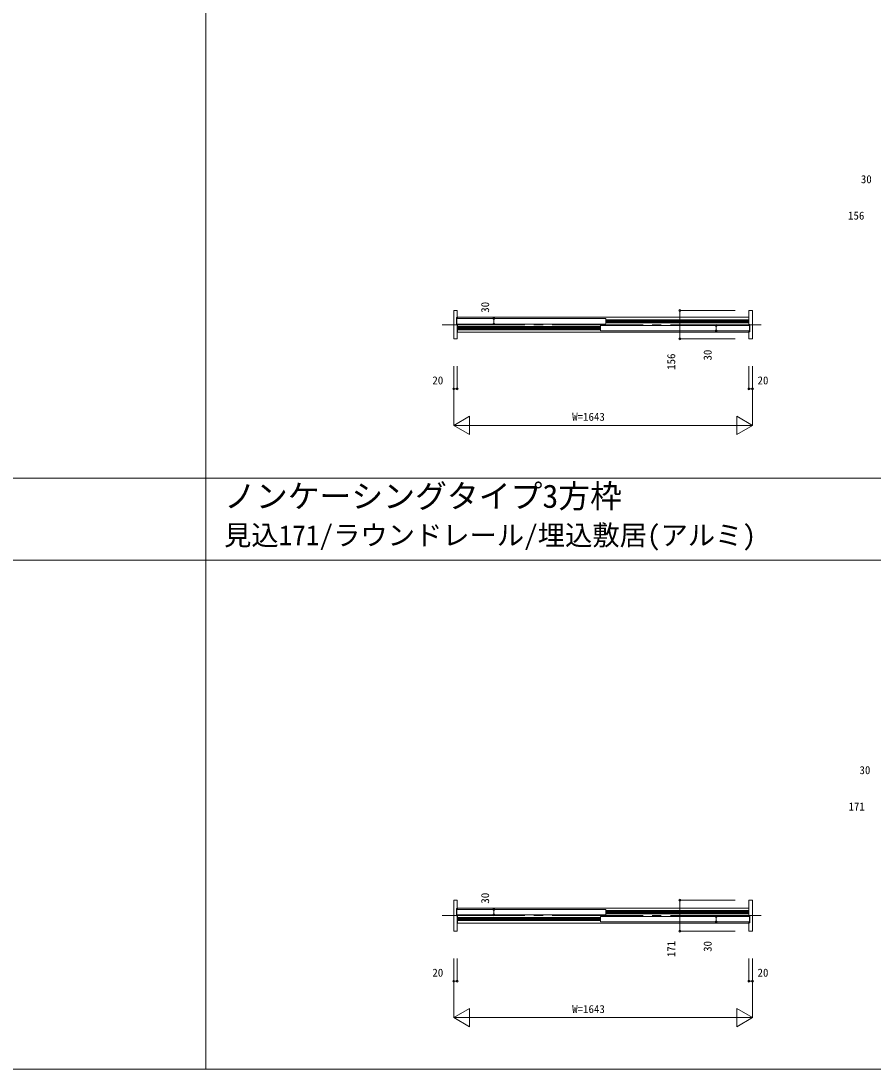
# Model space of a CAD drawing. Units: millimetres, scale not verified. Extents: x -14341 to 14341, y -10000 to 10000.
# Drawn here: x -9657 to -4973, y -10000 to -4240 of the extents above; entities that cross this region are included whole.
import ezdxf
from ezdxf.enums import TextEntityAlignment as Align

# ---------------------------------------------------------------- set-up
doc = ezdxf.new("R2010")
doc.units = ezdxf.units.MM
doc.header["$LTSCALE"] = 50
doc.linetypes.add('USER1', pattern=[13, 10, -1, 1, -1])
doc.layers.add('0-0_0', color=7, linetype='Continuous')
for name, color, linetype, lineweight in [('0-1_YKK_F1', 7, 'Continuous', 18), ('0-4_YKK_N1', 2, 'Continuous', 18), ('0-5_YKK_B1', 4, 'Continuous', 18), ('0-6_YKK_Z1', 7, 'Continuous', 18)]:
    doc.layers.add(name, color=color, linetype=linetype, lineweight=lineweight)
doc.styles.add('ＭＳ ゴシック', font='')
doc.styles.get('ＭＳ ゴシック').set_extended_font_data('MS Gothic')

msp = doc.modelspace()

# ---------------------------------------------------------------- linework, layer by layer
at = {"layer": '0-1_YKK_F1'}
for p, q in [((-8640.51, -10000), (-8640.51, 9500)), ((-14340.51, -6752.5), (14159.49, -6752.5)), ((-14340.51, -7202.5), (14159.49, -7202.5)), ((-14340.51, -10000), (14340.51, -10000))]:
    msp.add_line(p, q, dxfattribs=at)
at = {"layer": '0-4_YKK_N1'}
for p, q in [((-6035.23, -5987.5), (-6035.23, -5831.5)), ((-5730.23, -5831.5), (-6035.23, -5831.5)), ((-7058.23, -5875.5), (-7058.23, -5905.5)), ((-5835.23, -5943.5), (-5835.23, -5913.5)), ((-5730.23, -5987.5), (-6035.23, -5987.5)), ((-7278.23, -6137.5), (-7278.23, -6462.5)), ((-7258.23, -6137.5), (-7258.23, -6262.5)), ((-5655.23, -6137.5), (-5655.23, -6262.5)), ((-5635.23, -6137.5), (-5635.23, -6462.5)), ((-7278.23, -6262.5), (-7258.23, -6262.5)), ((-5635.23, -6262.5), (-5655.23, -6262.5)), ((-7278.23, -6462.5), (-7191.62, -6412.5)), ((-7191.62, -6412.5), (-7191.62, -6512.5)), ((-5721.83, -6412.5), (-5721.83, -6512.5)), ((-5721.83, -6412.5), (-5635.23, -6462.5)), ((-7278.23, -6462.5), (-5635.23, -6462.5)), ((-7278.23, -6462.5), (-7191.62, -6512.5)), ((-5721.83, -6512.5), (-5635.23, -6462.5)), ((-6035.23, -9242.5), (-6035.23, -9071.5)), ((-5730.23, -9071.5), (-6035.23, -9071.5)), ((-7058.23, -9123), (-7058.23, -9153)), ((-5835.23, -9191), (-5835.23, -9161)), ((-5730.23, -9242.5), (-6035.23, -9242.5)), ((-7278.23, -9392.5), (-7278.23, -9717.5)), ((-7258.23, -9392.5), (-7258.23, -9517.5)), ((-5655.23, -9392.5), (-5655.23, -9517.5)), ((-5635.23, -9392.5), (-5635.23, -9717.5)), ((-7278.23, -9517.5), (-7258.23, -9517.5)), ((-5635.23, -9517.5), (-5655.23, -9517.5)), ((-7278.23, -9717.5), (-7191.62, -9667.5)), ((-7191.62, -9667.5), (-7191.62, -9767.5)), ((-5721.83, -9667.5), (-5721.83, -9767.5)), ((-5721.83, -9667.5), (-5635.23, -9717.5)), ((-7278.23, -9717.5), (-5635.23, -9717.5)), ((-7278.23, -9717.5), (-7191.62, -9767.5)), ((-5721.83, -9767.5), (-5635.23, -9717.5))]:
    msp.add_line(p, q, dxfattribs=at)
for centre in [(-7058.23, -5875.5), (-6035.23, -5831.5), (-7058.23, -5905.5), (-5835.23, -5913.5), (-6035.23, -5987.5), (-5835.23, -5943.5), (-7278.23, -6262.5), (-7258.23, -6262.5), (-5655.23, -6262.5), (-5635.23, -6262.5), (-6035.23, -9071.5), (-7058.23, -9123), (-7058.23, -9153), (-5835.23, -9161), (-5835.23, -9191), (-6035.23, -9242.5), (-7278.23, -9517.5), (-7258.23, -9517.5), (-5655.23, -9517.5), (-5635.23, -9517.5)]:
    msp.add_circle(centre, 5, dxfattribs=at)
at = {"layer": '0-5_YKK_B1'}
for p, q in [((-7263.23, -5908.5), (-7263.23, -5872.5)), ((-7261.23, -5870.5), (-7259.23, -5870.5)), ((-7258.23, -5869.5), (-7258.23, -5833.5)), ((-7257.23, -5868), (-5656.23, -5868)), ((-7257.23, -5875.5), (-7257.23, -5868)), ((-5656.23, -5868), (-5656.23, -5913.5)), ((-5655.23, -5833.5), (-5655.23, -5907.5)), ((-7259.73, -5875.5), (-7261.73, -5877.5)), ((-7261.73, -5877.5), (-7261.73, -5903.5)), ((-7259.73, -5905.5), (-7261.73, -5903.5)), ((-7259.23, -5910.5), (-7261.23, -5910.5)), ((-7259.73, -5875.5), (-6443.73, -5875.5)), ((-7259.73, -5905.5), (-6443.73, -5905.5)), ((-7258.23, -5985.5), (-7258.23, -5911.5)), ((-7257.23, -5951), (-7257.23, -5905.5)), ((-6471.73, -5920), (-7257.23, -5920)), ((-7257.23, -5922.6), (-6471.73, -5922.6)), ((-7257.23, -5926.8), (-6471.73, -5926.8)), ((-7257.23, -5930.2), (-6471.73, -5930.2)), ((-6471.73, -5915.5), (-6469.73, -5913.5)), ((-6471.73, -5915.5), (-6471.73, -5941.5)), ((-5653.73, -5913.5), (-6469.73, -5913.5)), ((-6443.73, -5875.5), (-6441.73, -5877.5)), ((-6441.73, -5903.5), (-6443.73, -5905.5)), ((-6441.73, -5903.5), (-6441.73, -5877.5)), ((-6441.73, -5882), (-5656.23, -5882)), ((-5656.23, -5884.6), (-6441.73, -5884.6)), ((-5656.23, -5888.8), (-6441.73, -5888.8)), ((-5656.23, -5892.2), (-6441.73, -5892.2)), ((-5656.23, -5896.4), (-6441.73, -5896.4)), ((-6441.73, -5899), (-5656.23, -5899)), ((-5654.23, -5908.5), (-5652.23, -5908.5)), ((-5653.73, -5913.5), (-5651.73, -5915.5)), ((-5651.73, -5941.5), (-5651.73, -5915.5)), ((-5650.23, -5910.5), (-5650.23, -5946.5)), ((-7257.23, -5934.4), (-6471.73, -5934.4)), ((-6471.73, -5937), (-7257.23, -5937)), ((-7257.23, -5951), (-5656.23, -5951)), ((-6469.73, -5943.5), (-6471.73, -5941.5)), ((-5653.73, -5943.5), (-6469.73, -5943.5)), ((-5656.23, -5943.5), (-5656.23, -5951)), ((-5655.23, -5949.5), (-5655.23, -5985.5)), ((-5652.23, -5948.5), (-5654.23, -5948.5)), ((-5653.73, -5943.5), (-5651.73, -5941.5)), ((-7258.23, -9117), (-7258.23, -9073.5)), ((-5655.23, -9073.5), (-5655.23, -9155)), ((-7263.23, -9156), (-7263.23, -9120)), ((-7259.73, -9123), (-7261.73, -9125)), ((-7261.73, -9125), (-7261.73, -9151)), ((-7259.73, -9153), (-7261.73, -9151)), ((-7261.23, -9118), (-7259.23, -9118)), ((-7259.23, -9158), (-7261.23, -9158)), ((-7259.73, -9123), (-6443.73, -9123)), ((-7259.73, -9153), (-6443.73, -9153)), ((-7257.23, -9115.5), (-5656.23, -9115.5)), ((-7257.23, -9123), (-7257.23, -9115.5)), ((-7257.23, -9198.5), (-7257.23, -9153)), ((-6443.73, -9123), (-6441.73, -9125)), ((-6441.73, -9151), (-6443.73, -9153)), ((-6441.73, -9151), (-6441.73, -9125)), ((-6441.73, -9129.5), (-5656.23, -9129.5)), ((-5656.23, -9132.1), (-6441.73, -9132.1)), ((-5656.23, -9136.3), (-6441.73, -9136.3)), ((-5656.23, -9139.7), (-6441.73, -9139.7)), ((-5656.23, -9143.9), (-6441.73, -9143.9)), ((-6441.73, -9146.5), (-5656.23, -9146.5)), ((-5656.23, -9115.5), (-5656.23, -9161)), ((-5654.23, -9156), (-5652.23, -9156)), ((-5650.23, -9158), (-5650.23, -9194)), ((-7258.23, -9240.5), (-7258.23, -9159)), ((-6471.73, -9167.5), (-7257.23, -9167.5)), ((-7257.23, -9170.1), (-6471.73, -9170.1)), ((-7257.23, -9174.3), (-6471.73, -9174.3)), ((-7257.23, -9177.7), (-6471.73, -9177.7)), ((-7257.23, -9181.9), (-6471.73, -9181.9)), ((-6471.73, -9184.5), (-7257.23, -9184.5)), ((-7257.23, -9198.5), (-5656.23, -9198.5)), ((-6471.73, -9163), (-6469.73, -9161)), ((-6471.73, -9163), (-6471.73, -9189)), ((-6469.73, -9191), (-6471.73, -9189)), ((-5653.73, -9161), (-6469.73, -9161)), ((-5653.73, -9191), (-6469.73, -9191)), ((-5656.23, -9191), (-5656.23, -9198.5)), ((-5655.23, -9197), (-5655.23, -9240.5)), ((-5652.23, -9196), (-5654.23, -9196)), ((-5653.73, -9161), (-5651.73, -9163)), ((-5653.73, -9191), (-5651.73, -9189)), ((-5651.73, -9189), (-5651.73, -9163))]:
    msp.add_line(p, q, dxfattribs=at)
for points in [[(-7260.23, -5831.5), (-7278.23, -5831.5), (-7278.23, -5856.5), (-7278.23, -5962.5), (-7278.23, -5987.5), (-7260.23, -5987.5)], [(-5653.23, -5987.5), (-5635.23, -5987.5), (-5635.23, -5962.5), (-5635.23, -5856.5), (-5635.23, -5831.5), (-5653.23, -5831.5)], [(-7260.23, -9071.5), (-7278.23, -9071.5), (-7278.23, -9104), (-7278.23, -9210), (-7278.23, -9242.5), (-7260.23, -9242.5)], [(-5653.23, -9242.5), (-5635.23, -9242.5), (-5635.23, -9210), (-5635.23, -9104), (-5635.23, -9071.5), (-5653.23, -9071.5)]]:
    msp.add_lwpolyline(points, dxfattribs=at)
for centre, radius, start, end in [((-7261.23, -5872.5), 2, 90, 180), ((-7260.23, -5833.5), 2, 0, 90), ((-7259.23, -5869.5), 1, 270, 0), ((-5653.23, -5833.5), 2, 90, 180), ((-7261.23, -5908.5), 2, 180, 270), ((-7259.23, -5911.5), 1, 0, 90), ((-5654.23, -5907.5), 1, 180, 270), ((-5652.23, -5910.5), 2, 0, 90), ((-7260.23, -5985.5), 2, 270, 0), ((-5654.23, -5949.5), 1, 90, 180), ((-5653.23, -5985.5), 2, 180, 270), ((-5652.23, -5946.5), 2, 270, 0), ((-7260.23, -9073.5), 2, 0, 90), ((-5653.23, -9073.5), 2, 90, 180), ((-7261.23, -9120), 2, 90, 180), ((-7261.23, -9156), 2, 180, 270), ((-7259.23, -9117), 1, 270, 0), ((-7259.23, -9159), 1, 0, 90), ((-5654.23, -9155), 1, 180, 270), ((-5652.23, -9158), 2, 0, 90), ((-5654.23, -9197), 1, 90, 180), ((-5652.23, -9194), 2, 270, 0), ((-7260.23, -9240.5), 2, 270, 0), ((-5653.23, -9240.5), 2, 180, 270)]:
    msp.add_arc(centre, radius, start, end, dxfattribs=at)
at = {"layer": '0-6_YKK_Z1', "linetype": 'USER1'}
for p, q in [((-5587.09, -5909.5), (-7341, -5909.5)), ((-5587.09, -9157), (-7341, -9157))]:
    msp.add_line(p, q, dxfattribs=at)

# ---------------------------------------------------------------- texts
at = {"layer": '0-0_0', "style": 'ＭＳ ゴシック'}
for s, height, p in [('ノンケーシングタイプ3方枠', 128.3, (-8540.51, -6954.22)), ('見込171/ラウンドレール/埋込敷居(アルミ)', 110, (-8540.51, -7154.27))]:
    msp.add_text(s, height=height, dxfattribs=at).set_placement(p, align=Align.BOTTOM_LEFT)
at = {"layer": '0-4_YKK_N1', "color": 7, "style": 'ＭＳ ゴシック'}
for s, p in [('30', (-5040.04, -5144.88)), ('156', (-5110.43, -5344.88)), ('20', (-7395.43, -6250.5)), ('20', (-5608.03, -6250.5)), ('W=1643', (-6626.73, -6450.5)), ('30', (-5047.54, -8392.38)), ('171', (-5107.93, -8592.38)), ('20', (-7395.43, -9505.5)), ('20', (-5608.03, -9505.5)), ('W=1643', (-6626.73, -9705.5))]:
    msp.add_text(s, height=43.99, dxfattribs=at).set_placement(p, align=Align.BOTTOM_LEFT)
for s, p in [('30', (-7070.23, -5843.63)), ('156', (-6047.23, -6157.57)), ('30', (-5847.23, -6106.25)), ('30', (-7070.23, -9091.13)), ('171', (-6047.23, -9385.26)), ('30', (-5847.23, -9356.25))]:
    msp.add_text(s, height=43.99, rotation=90, dxfattribs=at).set_placement(p, align=Align.BOTTOM_LEFT)

doc.saveas('drawing.dxf')
